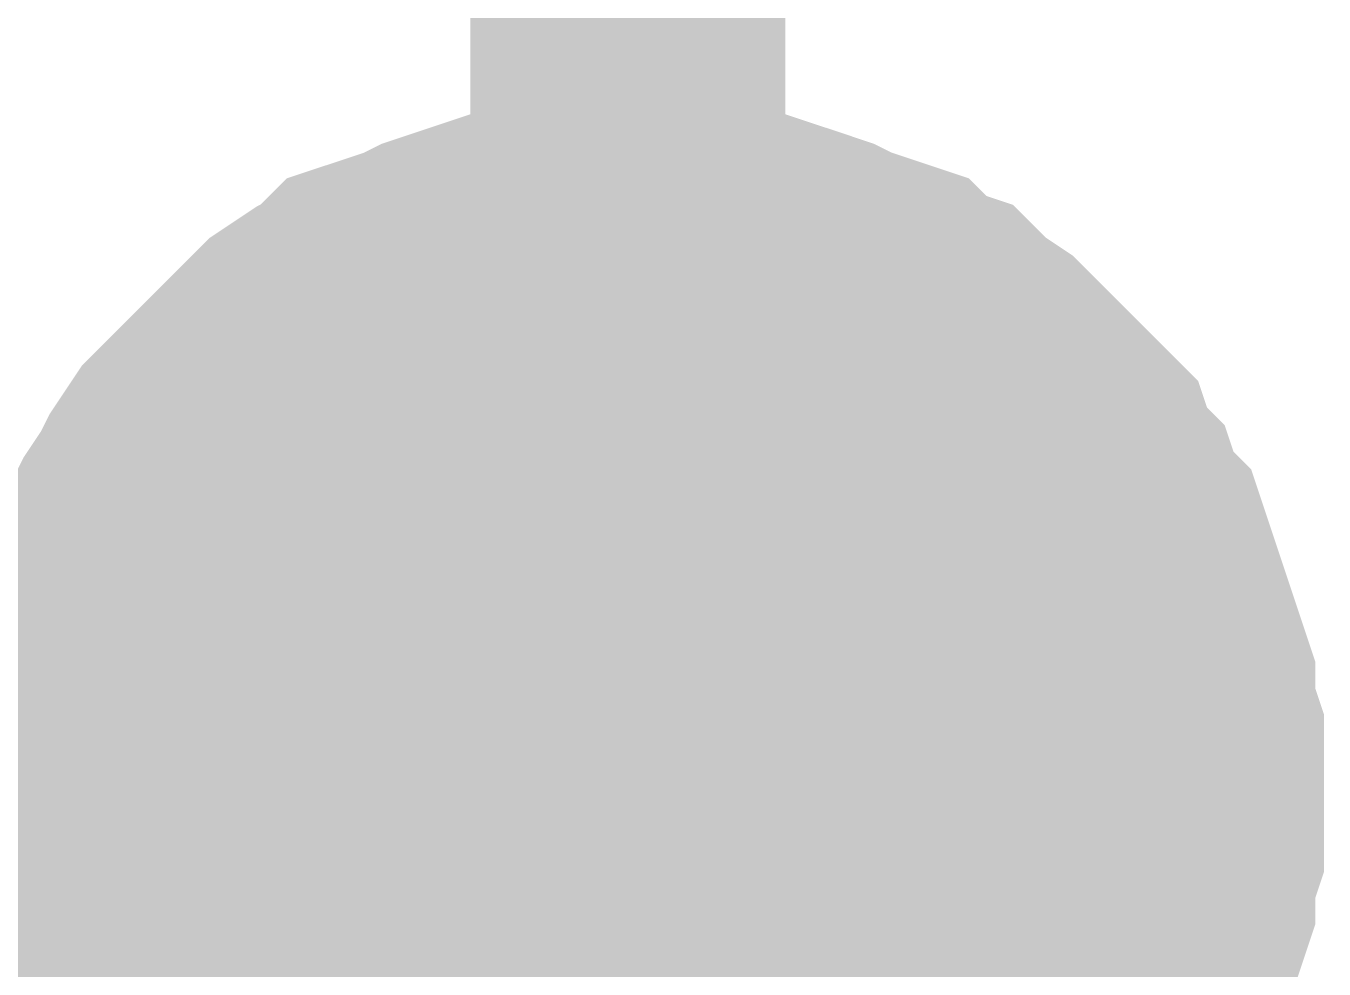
# Model space of a CAD drawing. Header units: inches. Extents: x 0 to 11.5, y 0 to 7.6.
# Drawn here: x 4.02766 to 4.07628, y 5.64313 to 5.67845 of the extents above; entities that cross this region are included whole.
import ezdxf

# ---------------------------------------------------------------- set-up
doc = ezdxf.new("R2010")
doc.units = ezdxf.units.IN
doc.header["$MEASUREMENT"] = 0
doc.layers.add('Sheet', color=255, linetype='Continuous')

msp = doc.modelspace()

# ---------------------------------------------------------------- linework, layer by layer
at = {"layer": 'Sheet'}
for points in [[(4.050204, 5.649721, 0.0118, 0.0118, 0), (4.050204, 5.799896, 0.0118, 0.0118, 0), (3.800147, 5.799896, 0.0118, 0.0118, 0)], [(4.030358, 5.649721, 0.0118, 0.0118, 0), (4.030358, 5.650714, 0.0118, 0.0118, 0), (4.030358, 5.651706, 0.0118, 0.0118, 0), (4.030689, 5.652698, 0.0118, 0.0118, 0), (4.030689, 5.653691, 0.0118, 0.0118, 0), (4.03102, 5.654683, 0.0118, 0.0118, 0), (4.031351, 5.655675, 0.0118, 0.0118, 0), (4.031681, 5.656668, 0.0118, 0.0118, 0), (4.032012, 5.65766, 0.0118, 0.0118, 0), (4.032343, 5.658653, 0.0118, 0.0118, 0), (4.032674, 5.659314, 0.0118, 0.0118, 0), (4.033335, 5.660306, 0.0118, 0.0118, 0), (4.033666, 5.660968, 0.0118, 0.0118, 0), (4.034328, 5.66196, 0.0118, 0.0118, 0), (4.034989, 5.662622, 0.0118, 0.0118, 0), (4.035651, 5.663283, 0.0118, 0.0118, 0), (4.036312, 5.663945, 0.0118, 0.0118, 0), (4.036974, 5.664607, 0.0118, 0.0118, 0), (4.037635, 5.665268, 0.0118, 0.0118, 0), (4.038297, 5.66593, 0.0118, 0.0118, 0), (4.039289, 5.666591, 0.0118, 0.0118, 0), (4.039951, 5.666922, 0.0118, 0.0118, 0), (4.040612, 5.667584, 0.0118, 0.0118, 0), (4.041604, 5.667914, 0.0118, 0.0118, 0), (4.042597, 5.668245, 0.0118, 0.0118, 0), (4.043258, 5.668576, 0.0118, 0.0118, 0), (4.04425, 5.668907, 0.0118, 0.0118, 0), (4.045243, 5.669237, 0.0118, 0.0118, 0), (4.046235, 5.669568, 0.0118, 0.0118, 0), (4.047227, 5.669568, 0.0118, 0.0118, 0), (4.04822, 5.669899, 0.0118, 0.0118, 0), (4.049212, 5.669899, 0.0118, 0.0118, 0), (4.050204, 5.669899, 0.0118, 0.0118, 0)], [(4.030358, 5.649721, 0.0118, 0.0118, 0), (4.030358, 5.650714, 0.0118, 0.0118, 0), (4.030358, 5.651706, 0.0118, 0.0118, 0), (4.030689, 5.652698, 0.0118, 0.0118, 0), (4.030689, 5.653691, 0.0118, 0.0118, 0), (4.03102, 5.654683, 0.0118, 0.0118, 0), (4.031351, 5.655675, 0.0118, 0.0118, 0), (4.031681, 5.656668, 0.0118, 0.0118, 0), (4.032012, 5.65766, 0.0118, 0.0118, 0), (4.032343, 5.658653, 0.0118, 0.0118, 0), (4.032674, 5.659314, 0.0118, 0.0118, 0), (4.033335, 5.660306, 0.0118, 0.0118, 0), (4.033666, 5.660968, 0.0118, 0.0118, 0), (4.034328, 5.66196, 0.0118, 0.0118, 0), (4.034989, 5.662622, 0.0118, 0.0118, 0), (4.035651, 5.663283, 0.0118, 0.0118, 0), (4.036312, 5.663945, 0.0118, 0.0118, 0), (4.036974, 5.664607, 0.0118, 0.0118, 0), (4.037635, 5.665268, 0.0118, 0.0118, 0), (4.038297, 5.66593, 0.0118, 0.0118, 0), (4.039289, 5.666591, 0.0118, 0.0118, 0), (4.039951, 5.666922, 0.0118, 0.0118, 0), (4.040612, 5.667584, 0.0118, 0.0118, 0), (4.041604, 5.667914, 0.0118, 0.0118, 0), (4.042597, 5.668245, 0.0118, 0.0118, 0), (4.043258, 5.668576, 0.0118, 0.0118, 0), (4.04425, 5.668907, 0.0118, 0.0118, 0), (4.045243, 5.669237, 0.0118, 0.0118, 0), (4.046235, 5.669568, 0.0118, 0.0118, 0), (4.047227, 5.669568, 0.0118, 0.0118, 0), (4.04822, 5.669899, 0.0118, 0.0118, 0), (4.049212, 5.669899, 0.0118, 0.0118, 0), (4.050204, 5.669899, 0.0118, 0.0118, 0)], [(4.030358, 5.649721, 0.0118, 0.0118, 0), (4.030358, 5.650714, 0.0118, 0.0118, 0), (4.030358, 5.651706, 0.0118, 0.0118, 0), (4.030689, 5.652698, 0.0118, 0.0118, 0), (4.030689, 5.653691, 0.0118, 0.0118, 0), (4.03102, 5.654683, 0.0118, 0.0118, 0), (4.031351, 5.655675, 0.0118, 0.0118, 0), (4.031681, 5.656668, 0.0118, 0.0118, 0), (4.032012, 5.65766, 0.0118, 0.0118, 0), (4.032343, 5.658653, 0.0118, 0.0118, 0), (4.032674, 5.659314, 0.0118, 0.0118, 0), (4.033335, 5.660306, 0.0118, 0.0118, 0), (4.033666, 5.660968, 0.0118, 0.0118, 0), (4.034328, 5.66196, 0.0118, 0.0118, 0), (4.034989, 5.662622, 0.0118, 0.0118, 0), (4.035651, 5.663283, 0.0118, 0.0118, 0), (4.036312, 5.663945, 0.0118, 0.0118, 0), (4.036974, 5.664607, 0.0118, 0.0118, 0), (4.037635, 5.665268, 0.0118, 0.0118, 0), (4.038297, 5.66593, 0.0118, 0.0118, 0), (4.039289, 5.666591, 0.0118, 0.0118, 0), (4.039951, 5.666922, 0.0118, 0.0118, 0), (4.040612, 5.667584, 0.0118, 0.0118, 0), (4.041604, 5.667914, 0.0118, 0.0118, 0), (4.042597, 5.668245, 0.0118, 0.0118, 0), (4.043258, 5.668576, 0.0118, 0.0118, 0), (4.04425, 5.668907, 0.0118, 0.0118, 0), (4.045243, 5.669237, 0.0118, 0.0118, 0), (4.046235, 5.669568, 0.0118, 0.0118, 0), (4.047227, 5.669568, 0.0118, 0.0118, 0), (4.04822, 5.669899, 0.0118, 0.0118, 0), (4.049212, 5.669899, 0.0118, 0.0118, 0), (4.050204, 5.669899, 0.0118, 0.0118, 0)], [(4.030358, 5.649721, 0.0118, 0.0118, 0), (4.030358, 5.650714, 0.0118, 0.0118, 0), (4.030358, 5.651706, 0.0118, 0.0118, 0), (4.030689, 5.652698, 0.0118, 0.0118, 0), (4.030689, 5.653691, 0.0118, 0.0118, 0), (4.03102, 5.654683, 0.0118, 0.0118, 0), (4.031351, 5.655675, 0.0118, 0.0118, 0), (4.031681, 5.656668, 0.0118, 0.0118, 0), (4.032012, 5.65766, 0.0118, 0.0118, 0), (4.032343, 5.658653, 0.0118, 0.0118, 0), (4.032674, 5.659314, 0.0118, 0.0118, 0), (4.033335, 5.660306, 0.0118, 0.0118, 0), (4.033666, 5.660968, 0.0118, 0.0118, 0), (4.034328, 5.66196, 0.0118, 0.0118, 0), (4.034989, 5.662622, 0.0118, 0.0118, 0), (4.035651, 5.663283, 0.0118, 0.0118, 0), (4.036312, 5.663945, 0.0118, 0.0118, 0), (4.036974, 5.664607, 0.0118, 0.0118, 0), (4.037635, 5.665268, 0.0118, 0.0118, 0), (4.038297, 5.66593, 0.0118, 0.0118, 0), (4.039289, 5.666591, 0.0118, 0.0118, 0), (4.039951, 5.666922, 0.0118, 0.0118, 0), (4.040612, 5.667584, 0.0118, 0.0118, 0), (4.041604, 5.667914, 0.0118, 0.0118, 0), (4.042597, 5.668245, 0.0118, 0.0118, 0), (4.043258, 5.668576, 0.0118, 0.0118, 0), (4.04425, 5.668907, 0.0118, 0.0118, 0), (4.045243, 5.669237, 0.0118, 0.0118, 0), (4.046235, 5.669568, 0.0118, 0.0118, 0), (4.047227, 5.669568, 0.0118, 0.0118, 0), (4.04822, 5.669899, 0.0118, 0.0118, 0), (4.049212, 5.669899, 0.0118, 0.0118, 0), (4.050204, 5.669899, 0.0118, 0.0118, 0)], [(4.050204, 5.669899, 0.0118, 0.0118, 0), (4.050204, 5.669899, 0.0118, 0.0118, 0)], [(4.050204, 5.669899, 0.0118, 0.0118, 0), (4.051197, 5.669899, 0.0118, 0.0118, 0), (4.052189, 5.669899, 0.0118, 0.0118, 0), (4.053181, 5.669568, 0.0118, 0.0118, 0), (4.054173, 5.669568, 0.0118, 0.0118, 0), (4.055166, 5.669237, 0.0118, 0.0118, 0), (4.056158, 5.668907, 0.0118, 0.0118, 0), (4.05715, 5.668576, 0.0118, 0.0118, 0), (4.057812, 5.668245, 0.0118, 0.0118, 0), (4.058804, 5.667914, 0.0118, 0.0118, 0), (4.059796, 5.667584, 0.0118, 0.0118, 0), (4.060458, 5.666922, 0.0118, 0.0118, 0), (4.06145, 5.666591, 0.0118, 0.0118, 0), (4.062112, 5.66593, 0.0118, 0.0118, 0), (4.063104, 5.665268, 0.0118, 0.0118, 0), (4.063766, 5.664607, 0.0118, 0.0118, 0), (4.064427, 5.663945, 0.0118, 0.0118, 0), (4.065089, 5.663283, 0.0118, 0.0118, 0), (4.06575, 5.662622, 0.0118, 0.0118, 0), (4.066412, 5.66196, 0.0118, 0.0118, 0), (4.066742, 5.660968, 0.0118, 0.0118, 0), (4.067404, 5.660306, 0.0118, 0.0118, 0), (4.067735, 5.659314, 0.0118, 0.0118, 0), (4.068396, 5.658653, 0.0118, 0.0118, 0), (4.068727, 5.65766, 0.0118, 0.0118, 0), (4.069058, 5.656668, 0.0118, 0.0118, 0), (4.069389, 5.655675, 0.0118, 0.0118, 0), (4.069719, 5.654683, 0.0118, 0.0118, 0), (4.07005, 5.653691, 0.0118, 0.0118, 0), (4.07005, 5.652698, 0.0118, 0.0118, 0), (4.070381, 5.651706, 0.0118, 0.0118, 0), (4.070381, 5.650714, 0.0118, 0.0118, 0), (4.070381, 5.649721, 0.0118, 0.0118, 0)], [(4.050204, 5.669899, 0.0118, 0.0118, 0), (4.050204, 5.669899, 0.0118, 0.0118, 0)], [(4.050204, 5.669899, 0.0118, 0.0118, 0), (4.051197, 5.669899, 0.0118, 0.0118, 0), (4.052189, 5.669899, 0.0118, 0.0118, 0), (4.053181, 5.669568, 0.0118, 0.0118, 0), (4.054173, 5.669568, 0.0118, 0.0118, 0), (4.055166, 5.669237, 0.0118, 0.0118, 0), (4.056158, 5.668907, 0.0118, 0.0118, 0), (4.05715, 5.668576, 0.0118, 0.0118, 0), (4.057812, 5.668245, 0.0118, 0.0118, 0), (4.058804, 5.667914, 0.0118, 0.0118, 0), (4.059796, 5.667584, 0.0118, 0.0118, 0), (4.060458, 5.666922, 0.0118, 0.0118, 0), (4.06145, 5.666591, 0.0118, 0.0118, 0), (4.062112, 5.66593, 0.0118, 0.0118, 0), (4.063104, 5.665268, 0.0118, 0.0118, 0), (4.063766, 5.664607, 0.0118, 0.0118, 0), (4.064427, 5.663945, 0.0118, 0.0118, 0), (4.065089, 5.663283, 0.0118, 0.0118, 0), (4.06575, 5.662622, 0.0118, 0.0118, 0), (4.066412, 5.66196, 0.0118, 0.0118, 0), (4.066742, 5.660968, 0.0118, 0.0118, 0), (4.067404, 5.660306, 0.0118, 0.0118, 0), (4.067735, 5.659314, 0.0118, 0.0118, 0), (4.068396, 5.658653, 0.0118, 0.0118, 0), (4.068727, 5.65766, 0.0118, 0.0118, 0), (4.069058, 5.656668, 0.0118, 0.0118, 0), (4.069389, 5.655675, 0.0118, 0.0118, 0), (4.069719, 5.654683, 0.0118, 0.0118, 0), (4.07005, 5.653691, 0.0118, 0.0118, 0), (4.07005, 5.652698, 0.0118, 0.0118, 0), (4.070381, 5.651706, 0.0118, 0.0118, 0), (4.070381, 5.650714, 0.0118, 0.0118, 0), (4.070381, 5.649721, 0.0118, 0.0118, 0)], [(4.050204, 5.669899, 0.0118, 0.0118, 0), (4.050204, 5.669899, 0.0118, 0.0118, 0)], [(4.050204, 5.669899, 0.0118, 0.0118, 0), (4.051197, 5.669899, 0.0118, 0.0118, 0), (4.052189, 5.669899, 0.0118, 0.0118, 0), (4.053181, 5.669568, 0.0118, 0.0118, 0), (4.054173, 5.669568, 0.0118, 0.0118, 0), (4.055166, 5.669237, 0.0118, 0.0118, 0), (4.056158, 5.668907, 0.0118, 0.0118, 0), (4.05715, 5.668576, 0.0118, 0.0118, 0), (4.057812, 5.668245, 0.0118, 0.0118, 0), (4.058804, 5.667914, 0.0118, 0.0118, 0), (4.059796, 5.667584, 0.0118, 0.0118, 0), (4.060458, 5.666922, 0.0118, 0.0118, 0), (4.06145, 5.666591, 0.0118, 0.0118, 0), (4.062112, 5.66593, 0.0118, 0.0118, 0), (4.063104, 5.665268, 0.0118, 0.0118, 0), (4.063766, 5.664607, 0.0118, 0.0118, 0), (4.064427, 5.663945, 0.0118, 0.0118, 0), (4.065089, 5.663283, 0.0118, 0.0118, 0), (4.06575, 5.662622, 0.0118, 0.0118, 0), (4.066412, 5.66196, 0.0118, 0.0118, 0), (4.066742, 5.660968, 0.0118, 0.0118, 0), (4.067404, 5.660306, 0.0118, 0.0118, 0), (4.067735, 5.659314, 0.0118, 0.0118, 0), (4.068396, 5.658653, 0.0118, 0.0118, 0), (4.068727, 5.65766, 0.0118, 0.0118, 0), (4.069058, 5.656668, 0.0118, 0.0118, 0), (4.069389, 5.655675, 0.0118, 0.0118, 0), (4.069719, 5.654683, 0.0118, 0.0118, 0), (4.07005, 5.653691, 0.0118, 0.0118, 0), (4.07005, 5.652698, 0.0118, 0.0118, 0), (4.070381, 5.651706, 0.0118, 0.0118, 0), (4.070381, 5.650714, 0.0118, 0.0118, 0), (4.070381, 5.649721, 0.0118, 0.0118, 0)], [(4.050204, 5.669899, 0.0118, 0.0118, 0), (4.050204, 5.669899, 0.0118, 0.0118, 0)], [(4.050204, 5.669899, 0.0118, 0.0118, 0), (4.051197, 5.669899, 0.0118, 0.0118, 0), (4.052189, 5.669899, 0.0118, 0.0118, 0), (4.053181, 5.669568, 0.0118, 0.0118, 0), (4.054173, 5.669568, 0.0118, 0.0118, 0), (4.055166, 5.669237, 0.0118, 0.0118, 0), (4.056158, 5.668907, 0.0118, 0.0118, 0), (4.05715, 5.668576, 0.0118, 0.0118, 0), (4.057812, 5.668245, 0.0118, 0.0118, 0), (4.058804, 5.667914, 0.0118, 0.0118, 0), (4.059796, 5.667584, 0.0118, 0.0118, 0), (4.060458, 5.666922, 0.0118, 0.0118, 0), (4.06145, 5.666591, 0.0118, 0.0118, 0), (4.062112, 5.66593, 0.0118, 0.0118, 0), (4.063104, 5.665268, 0.0118, 0.0118, 0), (4.063766, 5.664607, 0.0118, 0.0118, 0), (4.064427, 5.663945, 0.0118, 0.0118, 0), (4.065089, 5.663283, 0.0118, 0.0118, 0), (4.06575, 5.662622, 0.0118, 0.0118, 0), (4.066412, 5.66196, 0.0118, 0.0118, 0), (4.066742, 5.660968, 0.0118, 0.0118, 0), (4.067404, 5.660306, 0.0118, 0.0118, 0), (4.067735, 5.659314, 0.0118, 0.0118, 0), (4.068396, 5.658653, 0.0118, 0.0118, 0), (4.068727, 5.65766, 0.0118, 0.0118, 0), (4.069058, 5.656668, 0.0118, 0.0118, 0), (4.069389, 5.655675, 0.0118, 0.0118, 0), (4.069719, 5.654683, 0.0118, 0.0118, 0), (4.07005, 5.653691, 0.0118, 0.0118, 0), (4.07005, 5.652698, 0.0118, 0.0118, 0), (4.070381, 5.651706, 0.0118, 0.0118, 0), (4.070381, 5.650714, 0.0118, 0.0118, 0), (4.070381, 5.649721, 0.0118, 0.0118, 0)], [(4.030358, 5.649721, 0.0039, 0.0039, 0), (4.030358, 5.650714, 0.0039, 0.0039, 0), (4.030358, 5.651706, 0.0039, 0.0039, 0), (4.030689, 5.652698, 0.0039, 0.0039, 0), (4.030689, 5.653691, 0.0039, 0.0039, 0), (4.03102, 5.654683, 0.0039, 0.0039, 0), (4.031351, 5.655675, 0.0039, 0.0039, 0), (4.031681, 5.656668, 0.0039, 0.0039, 0), (4.032012, 5.65766, 0.0039, 0.0039, 0), (4.032343, 5.658653, 0.0039, 0.0039, 0), (4.032674, 5.659314, 0.0039, 0.0039, 0), (4.033335, 5.660306, 0.0039, 0.0039, 0), (4.033666, 5.660968, 0.0039, 0.0039, 0), (4.034328, 5.66196, 0.0039, 0.0039, 0), (4.034989, 5.662622, 0.0039, 0.0039, 0), (4.035651, 5.663283, 0.0039, 0.0039, 0), (4.036312, 5.663945, 0.0039, 0.0039, 0), (4.036974, 5.664607, 0.0039, 0.0039, 0), (4.037635, 5.665268, 0.0039, 0.0039, 0), (4.038297, 5.66593, 0.0039, 0.0039, 0), (4.039289, 5.666591, 0.0039, 0.0039, 0), (4.039951, 5.666922, 0.0039, 0.0039, 0), (4.040612, 5.667584, 0.0039, 0.0039, 0), (4.041604, 5.667914, 0.0039, 0.0039, 0), (4.042597, 5.668245, 0.0039, 0.0039, 0), (4.043258, 5.668576, 0.0039, 0.0039, 0), (4.04425, 5.668907, 0.0039, 0.0039, 0), (4.045243, 5.669237, 0.0039, 0.0039, 0), (4.046235, 5.669568, 0.0039, 0.0039, 0), (4.047227, 5.669568, 0.0039, 0.0039, 0), (4.04822, 5.669899, 0.0039, 0.0039, 0), (4.049212, 5.669899, 0.0039, 0.0039, 0), (4.050204, 5.669899, 0.0039, 0.0039, 0)], [(4.030358, 5.649721, 0.0039, 0.0039, 0), (4.030358, 5.650714, 0.0039, 0.0039, 0), (4.030358, 5.651706, 0.0039, 0.0039, 0), (4.030689, 5.652698, 0.0039, 0.0039, 0), (4.030689, 5.653691, 0.0039, 0.0039, 0), (4.03102, 5.654683, 0.0039, 0.0039, 0), (4.031351, 5.655675, 0.0039, 0.0039, 0), (4.031681, 5.656668, 0.0039, 0.0039, 0), (4.032012, 5.65766, 0.0039, 0.0039, 0), (4.032343, 5.658653, 0.0039, 0.0039, 0), (4.032674, 5.659314, 0.0039, 0.0039, 0), (4.033335, 5.660306, 0.0039, 0.0039, 0), (4.033666, 5.660968, 0.0039, 0.0039, 0), (4.034328, 5.66196, 0.0039, 0.0039, 0), (4.034989, 5.662622, 0.0039, 0.0039, 0), (4.035651, 5.663283, 0.0039, 0.0039, 0), (4.036312, 5.663945, 0.0039, 0.0039, 0), (4.036974, 5.664607, 0.0039, 0.0039, 0), (4.037635, 5.665268, 0.0039, 0.0039, 0), (4.038297, 5.66593, 0.0039, 0.0039, 0), (4.039289, 5.666591, 0.0039, 0.0039, 0), (4.039951, 5.666922, 0.0039, 0.0039, 0), (4.040612, 5.667584, 0.0039, 0.0039, 0), (4.041604, 5.667914, 0.0039, 0.0039, 0), (4.042597, 5.668245, 0.0039, 0.0039, 0), (4.043258, 5.668576, 0.0039, 0.0039, 0), (4.04425, 5.668907, 0.0039, 0.0039, 0), (4.045243, 5.669237, 0.0039, 0.0039, 0), (4.046235, 5.669568, 0.0039, 0.0039, 0), (4.047227, 5.669568, 0.0039, 0.0039, 0), (4.04822, 5.669899, 0.0039, 0.0039, 0), (4.049212, 5.669899, 0.0039, 0.0039, 0), (4.050204, 5.669899, 0.0039, 0.0039, 0)], [(4.030358, 5.649721, 0.0039, 0.0039, 0), (4.030358, 5.650714, 0.0039, 0.0039, 0), (4.030358, 5.651706, 0.0039, 0.0039, 0), (4.030689, 5.652698, 0.0039, 0.0039, 0), (4.030689, 5.653691, 0.0039, 0.0039, 0), (4.03102, 5.654683, 0.0039, 0.0039, 0), (4.031351, 5.655675, 0.0039, 0.0039, 0), (4.031681, 5.656668, 0.0039, 0.0039, 0), (4.032012, 5.65766, 0.0039, 0.0039, 0), (4.032343, 5.658653, 0.0039, 0.0039, 0), (4.032674, 5.659314, 0.0039, 0.0039, 0), (4.033335, 5.660306, 0.0039, 0.0039, 0), (4.033666, 5.660968, 0.0039, 0.0039, 0), (4.034328, 5.66196, 0.0039, 0.0039, 0), (4.034989, 5.662622, 0.0039, 0.0039, 0), (4.035651, 5.663283, 0.0039, 0.0039, 0), (4.036312, 5.663945, 0.0039, 0.0039, 0), (4.036974, 5.664607, 0.0039, 0.0039, 0), (4.037635, 5.665268, 0.0039, 0.0039, 0), (4.038297, 5.66593, 0.0039, 0.0039, 0), (4.039289, 5.666591, 0.0039, 0.0039, 0), (4.039951, 5.666922, 0.0039, 0.0039, 0), (4.040612, 5.667584, 0.0039, 0.0039, 0), (4.041604, 5.667914, 0.0039, 0.0039, 0), (4.042597, 5.668245, 0.0039, 0.0039, 0), (4.043258, 5.668576, 0.0039, 0.0039, 0), (4.04425, 5.668907, 0.0039, 0.0039, 0), (4.045243, 5.669237, 0.0039, 0.0039, 0), (4.046235, 5.669568, 0.0039, 0.0039, 0), (4.047227, 5.669568, 0.0039, 0.0039, 0), (4.04822, 5.669899, 0.0039, 0.0039, 0), (4.049212, 5.669899, 0.0039, 0.0039, 0), (4.050204, 5.669899, 0.0039, 0.0039, 0)], [(4.030358, 5.649721, 0.0039, 0.0039, 0), (4.030358, 5.650714, 0.0039, 0.0039, 0), (4.030358, 5.651706, 0.0039, 0.0039, 0), (4.030689, 5.652698, 0.0039, 0.0039, 0), (4.030689, 5.653691, 0.0039, 0.0039, 0), (4.03102, 5.654683, 0.0039, 0.0039, 0), (4.031351, 5.655675, 0.0039, 0.0039, 0), (4.031681, 5.656668, 0.0039, 0.0039, 0), (4.032012, 5.65766, 0.0039, 0.0039, 0), (4.032343, 5.658653, 0.0039, 0.0039, 0), (4.032674, 5.659314, 0.0039, 0.0039, 0), (4.033335, 5.660306, 0.0039, 0.0039, 0), (4.033666, 5.660968, 0.0039, 0.0039, 0), (4.034328, 5.66196, 0.0039, 0.0039, 0), (4.034989, 5.662622, 0.0039, 0.0039, 0), (4.035651, 5.663283, 0.0039, 0.0039, 0), (4.036312, 5.663945, 0.0039, 0.0039, 0), (4.036974, 5.664607, 0.0039, 0.0039, 0), (4.037635, 5.665268, 0.0039, 0.0039, 0), (4.038297, 5.66593, 0.0039, 0.0039, 0), (4.039289, 5.666591, 0.0039, 0.0039, 0), (4.039951, 5.666922, 0.0039, 0.0039, 0), (4.040612, 5.667584, 0.0039, 0.0039, 0), (4.041604, 5.667914, 0.0039, 0.0039, 0), (4.042597, 5.668245, 0.0039, 0.0039, 0), (4.043258, 5.668576, 0.0039, 0.0039, 0), (4.04425, 5.668907, 0.0039, 0.0039, 0), (4.045243, 5.669237, 0.0039, 0.0039, 0), (4.046235, 5.669568, 0.0039, 0.0039, 0), (4.047227, 5.669568, 0.0039, 0.0039, 0), (4.04822, 5.669899, 0.0039, 0.0039, 0), (4.049212, 5.669899, 0.0039, 0.0039, 0), (4.050204, 5.669899, 0.0039, 0.0039, 0)], [(4.050204, 5.669899, 0.0039, 0.0039, 0), (4.050204, 5.669899, 0.0039, 0.0039, 0)], [(4.050204, 5.669899, 0.0039, 0.0039, 0), (4.051197, 5.669899, 0.0039, 0.0039, 0), (4.052189, 5.669899, 0.0039, 0.0039, 0), (4.053181, 5.669568, 0.0039, 0.0039, 0), (4.054173, 5.669568, 0.0039, 0.0039, 0), (4.055166, 5.669237, 0.0039, 0.0039, 0), (4.056158, 5.668907, 0.0039, 0.0039, 0), (4.05715, 5.668576, 0.0039, 0.0039, 0), (4.057812, 5.668245, 0.0039, 0.0039, 0), (4.058804, 5.667914, 0.0039, 0.0039, 0), (4.059796, 5.667584, 0.0039, 0.0039, 0), (4.060458, 5.666922, 0.0039, 0.0039, 0), (4.06145, 5.666591, 0.0039, 0.0039, 0), (4.062112, 5.66593, 0.0039, 0.0039, 0), (4.063104, 5.665268, 0.0039, 0.0039, 0), (4.063766, 5.664607, 0.0039, 0.0039, 0), (4.064427, 5.663945, 0.0039, 0.0039, 0), (4.065089, 5.663283, 0.0039, 0.0039, 0), (4.06575, 5.662622, 0.0039, 0.0039, 0), (4.066412, 5.66196, 0.0039, 0.0039, 0), (4.066742, 5.660968, 0.0039, 0.0039, 0), (4.067404, 5.660306, 0.0039, 0.0039, 0), (4.067735, 5.659314, 0.0039, 0.0039, 0), (4.068396, 5.658653, 0.0039, 0.0039, 0), (4.068727, 5.65766, 0.0039, 0.0039, 0), (4.069058, 5.656668, 0.0039, 0.0039, 0), (4.069389, 5.655675, 0.0039, 0.0039, 0), (4.069719, 5.654683, 0.0039, 0.0039, 0), (4.07005, 5.653691, 0.0039, 0.0039, 0), (4.07005, 5.652698, 0.0039, 0.0039, 0), (4.070381, 5.651706, 0.0039, 0.0039, 0), (4.070381, 5.650714, 0.0039, 0.0039, 0), (4.070381, 5.649721, 0.0039, 0.0039, 0)], [(4.050204, 5.669899, 0.0039, 0.0039, 0), (4.050204, 5.669899, 0.0039, 0.0039, 0)], [(4.050204, 5.669899, 0.0039, 0.0039, 0), (4.051197, 5.669899, 0.0039, 0.0039, 0), (4.052189, 5.669899, 0.0039, 0.0039, 0), (4.053181, 5.669568, 0.0039, 0.0039, 0), (4.054173, 5.669568, 0.0039, 0.0039, 0), (4.055166, 5.669237, 0.0039, 0.0039, 0), (4.056158, 5.668907, 0.0039, 0.0039, 0), (4.05715, 5.668576, 0.0039, 0.0039, 0), (4.057812, 5.668245, 0.0039, 0.0039, 0), (4.058804, 5.667914, 0.0039, 0.0039, 0), (4.059796, 5.667584, 0.0039, 0.0039, 0), (4.060458, 5.666922, 0.0039, 0.0039, 0), (4.06145, 5.666591, 0.0039, 0.0039, 0), (4.062112, 5.66593, 0.0039, 0.0039, 0), (4.063104, 5.665268, 0.0039, 0.0039, 0), (4.063766, 5.664607, 0.0039, 0.0039, 0), (4.064427, 5.663945, 0.0039, 0.0039, 0), (4.065089, 5.663283, 0.0039, 0.0039, 0), (4.06575, 5.662622, 0.0039, 0.0039, 0), (4.066412, 5.66196, 0.0039, 0.0039, 0), (4.066742, 5.660968, 0.0039, 0.0039, 0), (4.067404, 5.660306, 0.0039, 0.0039, 0), (4.067735, 5.659314, 0.0039, 0.0039, 0), (4.068396, 5.658653, 0.0039, 0.0039, 0), (4.068727, 5.65766, 0.0039, 0.0039, 0), (4.069058, 5.656668, 0.0039, 0.0039, 0), (4.069389, 5.655675, 0.0039, 0.0039, 0), (4.069719, 5.654683, 0.0039, 0.0039, 0), (4.07005, 5.653691, 0.0039, 0.0039, 0), (4.07005, 5.652698, 0.0039, 0.0039, 0), (4.070381, 5.651706, 0.0039, 0.0039, 0), (4.070381, 5.650714, 0.0039, 0.0039, 0), (4.070381, 5.649721, 0.0039, 0.0039, 0)], [(4.050204, 5.669899, 0.0039, 0.0039, 0), (4.050204, 5.669899, 0.0039, 0.0039, 0)], [(4.050204, 5.669899, 0.0039, 0.0039, 0), (4.051197, 5.669899, 0.0039, 0.0039, 0), (4.052189, 5.669899, 0.0039, 0.0039, 0), (4.053181, 5.669568, 0.0039, 0.0039, 0), (4.054173, 5.669568, 0.0039, 0.0039, 0), (4.055166, 5.669237, 0.0039, 0.0039, 0), (4.056158, 5.668907, 0.0039, 0.0039, 0), (4.05715, 5.668576, 0.0039, 0.0039, 0), (4.057812, 5.668245, 0.0039, 0.0039, 0), (4.058804, 5.667914, 0.0039, 0.0039, 0), (4.059796, 5.667584, 0.0039, 0.0039, 0), (4.060458, 5.666922, 0.0039, 0.0039, 0), (4.06145, 5.666591, 0.0039, 0.0039, 0), (4.062112, 5.66593, 0.0039, 0.0039, 0), (4.063104, 5.665268, 0.0039, 0.0039, 0), (4.063766, 5.664607, 0.0039, 0.0039, 0), (4.064427, 5.663945, 0.0039, 0.0039, 0), (4.065089, 5.663283, 0.0039, 0.0039, 0), (4.06575, 5.662622, 0.0039, 0.0039, 0), (4.066412, 5.66196, 0.0039, 0.0039, 0), (4.066742, 5.660968, 0.0039, 0.0039, 0), (4.067404, 5.660306, 0.0039, 0.0039, 0), (4.067735, 5.659314, 0.0039, 0.0039, 0), (4.068396, 5.658653, 0.0039, 0.0039, 0), (4.068727, 5.65766, 0.0039, 0.0039, 0), (4.069058, 5.656668, 0.0039, 0.0039, 0), (4.069389, 5.655675, 0.0039, 0.0039, 0), (4.069719, 5.654683, 0.0039, 0.0039, 0), (4.07005, 5.653691, 0.0039, 0.0039, 0), (4.07005, 5.652698, 0.0039, 0.0039, 0), (4.070381, 5.651706, 0.0039, 0.0039, 0), (4.070381, 5.650714, 0.0039, 0.0039, 0), (4.070381, 5.649721, 0.0039, 0.0039, 0)], [(4.050204, 5.669899, 0.0039, 0.0039, 0), (4.050204, 5.669899, 0.0039, 0.0039, 0)], [(4.050204, 5.669899, 0.0039, 0.0039, 0), (4.051197, 5.669899, 0.0039, 0.0039, 0), (4.052189, 5.669899, 0.0039, 0.0039, 0), (4.053181, 5.669568, 0.0039, 0.0039, 0), (4.054173, 5.669568, 0.0039, 0.0039, 0), (4.055166, 5.669237, 0.0039, 0.0039, 0), (4.056158, 5.668907, 0.0039, 0.0039, 0), (4.05715, 5.668576, 0.0039, 0.0039, 0), (4.057812, 5.668245, 0.0039, 0.0039, 0), (4.058804, 5.667914, 0.0039, 0.0039, 0), (4.059796, 5.667584, 0.0039, 0.0039, 0), (4.060458, 5.666922, 0.0039, 0.0039, 0), (4.06145, 5.666591, 0.0039, 0.0039, 0), (4.062112, 5.66593, 0.0039, 0.0039, 0), (4.063104, 5.665268, 0.0039, 0.0039, 0), (4.063766, 5.664607, 0.0039, 0.0039, 0), (4.064427, 5.663945, 0.0039, 0.0039, 0), (4.065089, 5.663283, 0.0039, 0.0039, 0), (4.06575, 5.662622, 0.0039, 0.0039, 0), (4.066412, 5.66196, 0.0039, 0.0039, 0), (4.066742, 5.660968, 0.0039, 0.0039, 0), (4.067404, 5.660306, 0.0039, 0.0039, 0), (4.067735, 5.659314, 0.0039, 0.0039, 0), (4.068396, 5.658653, 0.0039, 0.0039, 0), (4.068727, 5.65766, 0.0039, 0.0039, 0), (4.069058, 5.656668, 0.0039, 0.0039, 0), (4.069389, 5.655675, 0.0039, 0.0039, 0), (4.069719, 5.654683, 0.0039, 0.0039, 0), (4.07005, 5.653691, 0.0039, 0.0039, 0), (4.07005, 5.652698, 0.0039, 0.0039, 0), (4.070381, 5.651706, 0.0039, 0.0039, 0), (4.070381, 5.650714, 0.0039, 0.0039, 0), (4.070381, 5.649721, 0.0039, 0.0039, 0)], [(2.950414, 5.049687, 0.0118, 0.0118, 0), (2.850193, 5.049687, 0.0118, 0.0118, 0), (2.850193, 5.649721, 0.0118, 0.0118, 0), (4.050204, 5.649721, 0.0118, 0.0118, 0), (4.050204, 5.349704, 0.0118, 0.0118, 0)], [(4.034989, 5.637152, 0.0118, 0.0118, 0), (4.034328, 5.637813, 0.0118, 0.0118, 0), (4.033666, 5.638806, 0.0118, 0.0118, 0), (4.033335, 5.639467, 0.0118, 0.0118, 0), (4.032674, 5.640129, 0.0118, 0.0118, 0), (4.032343, 5.641121, 0.0118, 0.0118, 0), (4.032012, 5.642114, 0.0118, 0.0118, 0), (4.031681, 5.642775, 0.0118, 0.0118, 0), (4.031351, 5.643767, 0.0118, 0.0118, 0), (4.03102, 5.64476, 0.0118, 0.0118, 0), (4.030689, 5.645752, 0.0118, 0.0118, 0), (4.030689, 5.646744, 0.0118, 0.0118, 0), (4.030358, 5.647737, 0.0118, 0.0118, 0), (4.030358, 5.648729, 0.0118, 0.0118, 0), (4.030358, 5.649721, 0.0118, 0.0118, 0)], [(4.030358, 5.649721, 0.0118, 0.0118, 0), (4.030358, 5.649721, 0.0118, 0.0118, 0)], [(4.034989, 5.637152, 0.0118, 0.0118, 0), (4.034328, 5.637813, 0.0118, 0.0118, 0), (4.033666, 5.638806, 0.0118, 0.0118, 0), (4.033335, 5.639467, 0.0118, 0.0118, 0), (4.032674, 5.640129, 0.0118, 0.0118, 0), (4.032343, 5.641121, 0.0118, 0.0118, 0), (4.032012, 5.642114, 0.0118, 0.0118, 0), (4.031681, 5.642775, 0.0118, 0.0118, 0), (4.031351, 5.643767, 0.0118, 0.0118, 0), (4.03102, 5.64476, 0.0118, 0.0118, 0), (4.030689, 5.645752, 0.0118, 0.0118, 0), (4.030689, 5.646744, 0.0118, 0.0118, 0), (4.030358, 5.647737, 0.0118, 0.0118, 0), (4.030358, 5.648729, 0.0118, 0.0118, 0), (4.030358, 5.649721, 0.0118, 0.0118, 0)], [(4.030358, 5.649721, 0.0118, 0.0118, 0), (4.030358, 5.649721, 0.0118, 0.0118, 0)], [(4.034989, 5.637152, 0.0118, 0.0118, 0), (4.034328, 5.637813, 0.0118, 0.0118, 0), (4.033666, 5.638806, 0.0118, 0.0118, 0), (4.033335, 5.639467, 0.0118, 0.0118, 0), (4.032674, 5.640129, 0.0118, 0.0118, 0), (4.032343, 5.641121, 0.0118, 0.0118, 0), (4.032012, 5.642114, 0.0118, 0.0118, 0), (4.031681, 5.642775, 0.0118, 0.0118, 0), (4.031351, 5.643767, 0.0118, 0.0118, 0), (4.03102, 5.64476, 0.0118, 0.0118, 0), (4.030689, 5.645752, 0.0118, 0.0118, 0), (4.030689, 5.646744, 0.0118, 0.0118, 0), (4.030358, 5.647737, 0.0118, 0.0118, 0), (4.030358, 5.648729, 0.0118, 0.0118, 0), (4.030358, 5.649721, 0.0118, 0.0118, 0)], [(4.030358, 5.649721, 0.0118, 0.0118, 0), (4.030358, 5.649721, 0.0118, 0.0118, 0)], [(4.034989, 5.637152, 0.0118, 0.0118, 0), (4.034328, 5.637813, 0.0118, 0.0118, 0), (4.033666, 5.638806, 0.0118, 0.0118, 0), (4.033335, 5.639467, 0.0118, 0.0118, 0), (4.032674, 5.640129, 0.0118, 0.0118, 0), (4.032343, 5.641121, 0.0118, 0.0118, 0), (4.032012, 5.642114, 0.0118, 0.0118, 0), (4.031681, 5.642775, 0.0118, 0.0118, 0), (4.031351, 5.643767, 0.0118, 0.0118, 0), (4.03102, 5.64476, 0.0118, 0.0118, 0), (4.030689, 5.645752, 0.0118, 0.0118, 0), (4.030689, 5.646744, 0.0118, 0.0118, 0), (4.030358, 5.647737, 0.0118, 0.0118, 0), (4.030358, 5.648729, 0.0118, 0.0118, 0), (4.030358, 5.649721, 0.0118, 0.0118, 0)], [(4.030358, 5.649721, 0.0118, 0.0118, 0), (4.030358, 5.649721, 0.0118, 0.0118, 0)], [(4.070381, 5.649721, 0.0118, 0.0118, 0), (4.070381, 5.648729, 0.0118, 0.0118, 0), (4.070381, 5.647737, 0.0118, 0.0118, 0), (4.07005, 5.646744, 0.0118, 0.0118, 0), (4.07005, 5.645752, 0.0118, 0.0118, 0), (4.069719, 5.64476, 0.0118, 0.0118, 0), (4.069389, 5.643767, 0.0118, 0.0118, 0), (4.069058, 5.642775, 0.0118, 0.0118, 0), (4.068727, 5.642114, 0.0118, 0.0118, 0), (4.068396, 5.641121, 0.0118, 0.0118, 0), (4.067735, 5.640129, 0.0118, 0.0118, 0), (4.067404, 5.639467, 0.0118, 0.0118, 0), (4.066742, 5.638806, 0.0118, 0.0118, 0), (4.066412, 5.637813, 0.0118, 0.0118, 0), (4.06575, 5.637152, 0.0118, 0.0118, 0)], [(4.070381, 5.649721, 0.0118, 0.0118, 0), (4.070381, 5.648729, 0.0118, 0.0118, 0), (4.070381, 5.647737, 0.0118, 0.0118, 0), (4.07005, 5.646744, 0.0118, 0.0118, 0), (4.07005, 5.645752, 0.0118, 0.0118, 0), (4.069719, 5.64476, 0.0118, 0.0118, 0), (4.069389, 5.643767, 0.0118, 0.0118, 0), (4.069058, 5.642775, 0.0118, 0.0118, 0), (4.068727, 5.642114, 0.0118, 0.0118, 0), (4.068396, 5.641121, 0.0118, 0.0118, 0), (4.067735, 5.640129, 0.0118, 0.0118, 0), (4.067404, 5.639467, 0.0118, 0.0118, 0), (4.066742, 5.638806, 0.0118, 0.0118, 0), (4.066412, 5.637813, 0.0118, 0.0118, 0), (4.06575, 5.637152, 0.0118, 0.0118, 0)], [(4.070381, 5.649721, 0.0118, 0.0118, 0), (4.070381, 5.648729, 0.0118, 0.0118, 0), (4.070381, 5.647737, 0.0118, 0.0118, 0), (4.07005, 5.646744, 0.0118, 0.0118, 0), (4.07005, 5.645752, 0.0118, 0.0118, 0), (4.069719, 5.64476, 0.0118, 0.0118, 0), (4.069389, 5.643767, 0.0118, 0.0118, 0), (4.069058, 5.642775, 0.0118, 0.0118, 0), (4.068727, 5.642114, 0.0118, 0.0118, 0), (4.068396, 5.641121, 0.0118, 0.0118, 0), (4.067735, 5.640129, 0.0118, 0.0118, 0), (4.067404, 5.639467, 0.0118, 0.0118, 0), (4.066742, 5.638806, 0.0118, 0.0118, 0), (4.066412, 5.637813, 0.0118, 0.0118, 0), (4.06575, 5.637152, 0.0118, 0.0118, 0)], [(4.070381, 5.649721, 0.0118, 0.0118, 0), (4.070381, 5.648729, 0.0118, 0.0118, 0), (4.070381, 5.647737, 0.0118, 0.0118, 0), (4.07005, 5.646744, 0.0118, 0.0118, 0), (4.07005, 5.645752, 0.0118, 0.0118, 0), (4.069719, 5.64476, 0.0118, 0.0118, 0), (4.069389, 5.643767, 0.0118, 0.0118, 0), (4.069058, 5.642775, 0.0118, 0.0118, 0), (4.068727, 5.642114, 0.0118, 0.0118, 0), (4.068396, 5.641121, 0.0118, 0.0118, 0), (4.067735, 5.640129, 0.0118, 0.0118, 0), (4.067404, 5.639467, 0.0118, 0.0118, 0), (4.066742, 5.638806, 0.0118, 0.0118, 0), (4.066412, 5.637813, 0.0118, 0.0118, 0), (4.06575, 5.637152, 0.0118, 0.0118, 0)], [(4.070381, 5.649721, 0.0118, 0.0118, 0), (4.070381, 5.649721, 0.0118, 0.0118, 0), (4.070381, 5.649721, 0.0118, 0.0118, 0), (4.070381, 5.649721, 0.0118, 0.0118, 0), (4.070381, 5.649721, 0.0118, 0.0118, 0), (4.070381, 5.649721, 0.0118, 0.0118, 0), (4.070381, 5.649721, 0.0118, 0.0118, 0), (4.070381, 5.649721, 0.0118, 0.0118, 0), (4.070381, 5.649721, 0.0118, 0.0118, 0), (4.070381, 5.649721, 0.0118, 0.0118, 0), (4.070381, 5.649721, 0.0118, 0.0118, 0), (4.070381, 5.649721, 0.0118, 0.0118, 0), (4.070381, 5.649721, 0.0118, 0.0118, 0), (4.070381, 5.649721, 0.0118, 0.0118, 0), (4.070381, 5.649721, 0.0118, 0.0118, 0), (4.070381, 5.649721, 0.0118, 0.0118, 0), (4.070381, 5.649721, 0.0118, 0.0118, 0), (4.070381, 5.649721, 0.0118, 0.0118, 0), (4.070381, 5.649721, 0.0118, 0.0118, 0), (4.070381, 5.649721, 0.0118, 0.0118, 0), (4.070381, 5.649721, 0.0118, 0.0118, 0), (4.070381, 5.649721, 0.0118, 0.0118, 0), (4.070381, 5.649721, 0.0118, 0.0118, 0), (4.070381, 5.649721, 0.0118, 0.0118, 0), (4.070381, 5.649721, 0.0118, 0.0118, 0), (4.070381, 5.649721, 0.0118, 0.0118, 0), (4.070381, 5.649721, 0.0118, 0.0118, 0), (4.070381, 5.649721, 0.0118, 0.0118, 0), (4.070381, 5.649721, 0.0118, 0.0118, 0), (4.070381, 5.649721, 0.0118, 0.0118, 0), (4.070381, 5.649721, 0.0118, 0.0118, 0), (4.070381, 5.649721, 0.0118, 0.0118, 0), (4.070381, 5.649721, 0.0118, 0.0118, 0)], [(4.070381, 5.649721, 0.0118, 0.0118, 0), (4.070381, 5.649721, 0.0118, 0.0118, 0)], [(4.070381, 5.649721, 0.0118, 0.0118, 0), (4.070381, 5.649721, 0.0118, 0.0118, 0), (4.070381, 5.649721, 0.0118, 0.0118, 0), (4.070381, 5.649721, 0.0118, 0.0118, 0), (4.070381, 5.649721, 0.0118, 0.0118, 0), (4.070381, 5.649721, 0.0118, 0.0118, 0), (4.070381, 5.649721, 0.0118, 0.0118, 0), (4.070381, 5.649721, 0.0118, 0.0118, 0), (4.070381, 5.649721, 0.0118, 0.0118, 0), (4.070381, 5.649721, 0.0118, 0.0118, 0), (4.070381, 5.649721, 0.0118, 0.0118, 0), (4.070381, 5.649721, 0.0118, 0.0118, 0), (4.070381, 5.649721, 0.0118, 0.0118, 0), (4.070381, 5.649721, 0.0118, 0.0118, 0), (4.070381, 5.649721, 0.0118, 0.0118, 0), (4.070381, 5.649721, 0.0118, 0.0118, 0), (4.070381, 5.649721, 0.0118, 0.0118, 0), (4.070381, 5.649721, 0.0118, 0.0118, 0), (4.070381, 5.649721, 0.0118, 0.0118, 0), (4.070381, 5.649721, 0.0118, 0.0118, 0), (4.070381, 5.649721, 0.0118, 0.0118, 0), (4.070381, 5.649721, 0.0118, 0.0118, 0), (4.070381, 5.649721, 0.0118, 0.0118, 0), (4.070381, 5.649721, 0.0118, 0.0118, 0), (4.070381, 5.649721, 0.0118, 0.0118, 0), (4.070381, 5.649721, 0.0118, 0.0118, 0), (4.070381, 5.649721, 0.0118, 0.0118, 0), (4.070381, 5.649721, 0.0118, 0.0118, 0), (4.070381, 5.649721, 0.0118, 0.0118, 0), (4.070381, 5.649721, 0.0118, 0.0118, 0), (4.070381, 5.649721, 0.0118, 0.0118, 0), (4.070381, 5.649721, 0.0118, 0.0118, 0), (4.070381, 5.649721, 0.0118, 0.0118, 0)], [(4.070381, 5.649721, 0.0118, 0.0118, 0), (4.070381, 5.649721, 0.0118, 0.0118, 0)], [(4.070381, 5.649721, 0.0118, 0.0118, 0), (4.070381, 5.649721, 0.0118, 0.0118, 0), (4.070381, 5.649721, 0.0118, 0.0118, 0), (4.070381, 5.649721, 0.0118, 0.0118, 0), (4.070381, 5.649721, 0.0118, 0.0118, 0), (4.070381, 5.649721, 0.0118, 0.0118, 0), (4.070381, 5.649721, 0.0118, 0.0118, 0), (4.070381, 5.649721, 0.0118, 0.0118, 0), (4.070381, 5.649721, 0.0118, 0.0118, 0), (4.070381, 5.649721, 0.0118, 0.0118, 0), (4.070381, 5.649721, 0.0118, 0.0118, 0), (4.070381, 5.649721, 0.0118, 0.0118, 0), (4.070381, 5.649721, 0.0118, 0.0118, 0), (4.070381, 5.649721, 0.0118, 0.0118, 0), (4.070381, 5.649721, 0.0118, 0.0118, 0), (4.070381, 5.649721, 0.0118, 0.0118, 0), (4.070381, 5.649721, 0.0118, 0.0118, 0), (4.070381, 5.649721, 0.0118, 0.0118, 0), (4.070381, 5.649721, 0.0118, 0.0118, 0), (4.070381, 5.649721, 0.0118, 0.0118, 0), (4.070381, 5.649721, 0.0118, 0.0118, 0), (4.070381, 5.649721, 0.0118, 0.0118, 0), (4.070381, 5.649721, 0.0118, 0.0118, 0), (4.070381, 5.649721, 0.0118, 0.0118, 0), (4.070381, 5.649721, 0.0118, 0.0118, 0), (4.070381, 5.649721, 0.0118, 0.0118, 0), (4.070381, 5.649721, 0.0118, 0.0118, 0), (4.070381, 5.649721, 0.0118, 0.0118, 0), (4.070381, 5.649721, 0.0118, 0.0118, 0), (4.070381, 5.649721, 0.0118, 0.0118, 0), (4.070381, 5.649721, 0.0118, 0.0118, 0), (4.070381, 5.649721, 0.0118, 0.0118, 0), (4.070381, 5.649721, 0.0118, 0.0118, 0)], [(4.070381, 5.649721, 0.0118, 0.0118, 0), (4.070381, 5.649721, 0.0118, 0.0118, 0)], [(4.070381, 5.649721, 0.0118, 0.0118, 0), (4.070381, 5.649721, 0.0118, 0.0118, 0), (4.070381, 5.649721, 0.0118, 0.0118, 0), (4.070381, 5.649721, 0.0118, 0.0118, 0), (4.070381, 5.649721, 0.0118, 0.0118, 0), (4.070381, 5.649721, 0.0118, 0.0118, 0), (4.070381, 5.649721, 0.0118, 0.0118, 0), (4.070381, 5.649721, 0.0118, 0.0118, 0), (4.070381, 5.649721, 0.0118, 0.0118, 0), (4.070381, 5.649721, 0.0118, 0.0118, 0), (4.070381, 5.649721, 0.0118, 0.0118, 0), (4.070381, 5.649721, 0.0118, 0.0118, 0), (4.070381, 5.649721, 0.0118, 0.0118, 0), (4.070381, 5.649721, 0.0118, 0.0118, 0), (4.070381, 5.649721, 0.0118, 0.0118, 0), (4.070381, 5.649721, 0.0118, 0.0118, 0), (4.070381, 5.649721, 0.0118, 0.0118, 0), (4.070381, 5.649721, 0.0118, 0.0118, 0), (4.070381, 5.649721, 0.0118, 0.0118, 0), (4.070381, 5.649721, 0.0118, 0.0118, 0), (4.070381, 5.649721, 0.0118, 0.0118, 0), (4.070381, 5.649721, 0.0118, 0.0118, 0), (4.070381, 5.649721, 0.0118, 0.0118, 0), (4.070381, 5.649721, 0.0118, 0.0118, 0), (4.070381, 5.649721, 0.0118, 0.0118, 0), (4.070381, 5.649721, 0.0118, 0.0118, 0), (4.070381, 5.649721, 0.0118, 0.0118, 0), (4.070381, 5.649721, 0.0118, 0.0118, 0), (4.070381, 5.649721, 0.0118, 0.0118, 0), (4.070381, 5.649721, 0.0118, 0.0118, 0), (4.070381, 5.649721, 0.0118, 0.0118, 0), (4.070381, 5.649721, 0.0118, 0.0118, 0), (4.070381, 5.649721, 0.0118, 0.0118, 0)], [(4.070381, 5.649721, 0.0118, 0.0118, 0), (4.070381, 5.649721, 0.0118, 0.0118, 0)], [(4.032343, 5.641121, 0.0039, 0.0039, 0), (4.032012, 5.642114, 0.0039, 0.0039, 0), (4.031681, 5.642775, 0.0039, 0.0039, 0), (4.031351, 5.643767, 0.0039, 0.0039, 0), (4.03102, 5.64476, 0.0039, 0.0039, 0), (4.030689, 5.645752, 0.0039, 0.0039, 0), (4.030689, 5.646744, 0.0039, 0.0039, 0), (4.030358, 5.647737, 0.0039, 0.0039, 0), (4.030358, 5.648729, 0.0039, 0.0039, 0), (4.030358, 5.649721, 0.0039, 0.0039, 0)], [(4.030358, 5.649721, 0.0039, 0.0039, 0), (4.030358, 5.649721, 0.0039, 0.0039, 0)], [(4.032343, 5.641121, 0.0039, 0.0039, 0), (4.032012, 5.642114, 0.0039, 0.0039, 0), (4.031681, 5.642775, 0.0039, 0.0039, 0), (4.031351, 5.643767, 0.0039, 0.0039, 0), (4.03102, 5.64476, 0.0039, 0.0039, 0), (4.030689, 5.645752, 0.0039, 0.0039, 0), (4.030689, 5.646744, 0.0039, 0.0039, 0), (4.030358, 5.647737, 0.0039, 0.0039, 0), (4.030358, 5.648729, 0.0039, 0.0039, 0), (4.030358, 5.649721, 0.0039, 0.0039, 0)], [(4.030358, 5.649721, 0.0039, 0.0039, 0), (4.030358, 5.649721, 0.0039, 0.0039, 0)], [(4.032343, 5.641121, 0.0039, 0.0039, 0), (4.032012, 5.642114, 0.0039, 0.0039, 0), (4.031681, 5.642775, 0.0039, 0.0039, 0), (4.031351, 5.643767, 0.0039, 0.0039, 0), (4.03102, 5.64476, 0.0039, 0.0039, 0), (4.030689, 5.645752, 0.0039, 0.0039, 0), (4.030689, 5.646744, 0.0039, 0.0039, 0), (4.030358, 5.647737, 0.0039, 0.0039, 0), (4.030358, 5.648729, 0.0039, 0.0039, 0), (4.030358, 5.649721, 0.0039, 0.0039, 0)], [(4.030358, 5.649721, 0.0039, 0.0039, 0), (4.030358, 5.649721, 0.0039, 0.0039, 0)], [(4.032343, 5.641121, 0.0039, 0.0039, 0), (4.032012, 5.642114, 0.0039, 0.0039, 0), (4.031681, 5.642775, 0.0039, 0.0039, 0), (4.031351, 5.643767, 0.0039, 0.0039, 0), (4.03102, 5.64476, 0.0039, 0.0039, 0), (4.030689, 5.645752, 0.0039, 0.0039, 0), (4.030689, 5.646744, 0.0039, 0.0039, 0), (4.030358, 5.647737, 0.0039, 0.0039, 0), (4.030358, 5.648729, 0.0039, 0.0039, 0), (4.030358, 5.649721, 0.0039, 0.0039, 0)], [(4.030358, 5.649721, 0.0039, 0.0039, 0), (4.030358, 5.649721, 0.0039, 0.0039, 0)], [(4.070381, 5.649721, 0.0039, 0.0039, 0), (4.070381, 5.648729, 0.0039, 0.0039, 0), (4.070381, 5.647737, 0.0039, 0.0039, 0), (4.07005, 5.646744, 0.0039, 0.0039, 0), (4.07005, 5.645752, 0.0039, 0.0039, 0), (4.069719, 5.64476, 0.0039, 0.0039, 0), (4.069389, 5.643767, 0.0039, 0.0039, 0), (4.069058, 5.642775, 0.0039, 0.0039, 0), (4.068727, 5.642114, 0.0039, 0.0039, 0), (4.068396, 5.641121, 0.0039, 0.0039, 0)], [(4.070381, 5.649721, 0.0039, 0.0039, 0), (4.070381, 5.648729, 0.0039, 0.0039, 0), (4.070381, 5.647737, 0.0039, 0.0039, 0), (4.07005, 5.646744, 0.0039, 0.0039, 0), (4.07005, 5.645752, 0.0039, 0.0039, 0), (4.069719, 5.64476, 0.0039, 0.0039, 0), (4.069389, 5.643767, 0.0039, 0.0039, 0), (4.069058, 5.642775, 0.0039, 0.0039, 0), (4.068727, 5.642114, 0.0039, 0.0039, 0), (4.068396, 5.641121, 0.0039, 0.0039, 0)], [(4.070381, 5.649721, 0.0039, 0.0039, 0), (4.070381, 5.648729, 0.0039, 0.0039, 0), (4.070381, 5.647737, 0.0039, 0.0039, 0), (4.07005, 5.646744, 0.0039, 0.0039, 0), (4.07005, 5.645752, 0.0039, 0.0039, 0), (4.069719, 5.64476, 0.0039, 0.0039, 0), (4.069389, 5.643767, 0.0039, 0.0039, 0), (4.069058, 5.642775, 0.0039, 0.0039, 0), (4.068727, 5.642114, 0.0039, 0.0039, 0), (4.068396, 5.641121, 0.0039, 0.0039, 0)], [(4.070381, 5.649721, 0.0039, 0.0039, 0), (4.070381, 5.648729, 0.0039, 0.0039, 0), (4.070381, 5.647737, 0.0039, 0.0039, 0), (4.07005, 5.646744, 0.0039, 0.0039, 0), (4.07005, 5.645752, 0.0039, 0.0039, 0), (4.069719, 5.64476, 0.0039, 0.0039, 0), (4.069389, 5.643767, 0.0039, 0.0039, 0), (4.069058, 5.642775, 0.0039, 0.0039, 0), (4.068727, 5.642114, 0.0039, 0.0039, 0), (4.068396, 5.641121, 0.0039, 0.0039, 0)], [(4.070381, 5.649721, 0.0039, 0.0039, 0), (4.070381, 5.649721, 0.0039, 0.0039, 0), (4.070381, 5.649721, 0.0039, 0.0039, 0), (4.070381, 5.649721, 0.0039, 0.0039, 0), (4.070381, 5.649721, 0.0039, 0.0039, 0), (4.070381, 5.649721, 0.0039, 0.0039, 0), (4.070381, 5.649721, 0.0039, 0.0039, 0), (4.070381, 5.649721, 0.0039, 0.0039, 0), (4.070381, 5.649721, 0.0039, 0.0039, 0), (4.070381, 5.649721, 0.0039, 0.0039, 0), (4.070381, 5.649721, 0.0039, 0.0039, 0), (4.070381, 5.649721, 0.0039, 0.0039, 0), (4.070381, 5.649721, 0.0039, 0.0039, 0), (4.070381, 5.649721, 0.0039, 0.0039, 0), (4.070381, 5.649721, 0.0039, 0.0039, 0), (4.070381, 5.649721, 0.0039, 0.0039, 0), (4.070381, 5.649721, 0.0039, 0.0039, 0), (4.070381, 5.649721, 0.0039, 0.0039, 0), (4.070381, 5.649721, 0.0039, 0.0039, 0), (4.070381, 5.649721, 0.0039, 0.0039, 0), (4.070381, 5.649721, 0.0039, 0.0039, 0), (4.070381, 5.649721, 0.0039, 0.0039, 0), (4.070381, 5.649721, 0.0039, 0.0039, 0), (4.070381, 5.649721, 0.0039, 0.0039, 0), (4.070381, 5.649721, 0.0039, 0.0039, 0), (4.070381, 5.649721, 0.0039, 0.0039, 0), (4.070381, 5.649721, 0.0039, 0.0039, 0), (4.070381, 5.649721, 0.0039, 0.0039, 0), (4.070381, 5.649721, 0.0039, 0.0039, 0), (4.070381, 5.649721, 0.0039, 0.0039, 0), (4.070381, 5.649721, 0.0039, 0.0039, 0), (4.070381, 5.649721, 0.0039, 0.0039, 0), (4.070381, 5.649721, 0.0039, 0.0039, 0)], [(4.070381, 5.649721, 0.0039, 0.0039, 0), (4.070381, 5.649721, 0.0039, 0.0039, 0)], [(4.070381, 5.649721, 0.0039, 0.0039, 0), (4.070381, 5.649721, 0.0039, 0.0039, 0), (4.070381, 5.649721, 0.0039, 0.0039, 0), (4.070381, 5.649721, 0.0039, 0.0039, 0), (4.070381, 5.649721, 0.0039, 0.0039, 0), (4.070381, 5.649721, 0.0039, 0.0039, 0), (4.070381, 5.649721, 0.0039, 0.0039, 0), (4.070381, 5.649721, 0.0039, 0.0039, 0), (4.070381, 5.649721, 0.0039, 0.0039, 0), (4.070381, 5.649721, 0.0039, 0.0039, 0), (4.070381, 5.649721, 0.0039, 0.0039, 0), (4.070381, 5.649721, 0.0039, 0.0039, 0), (4.070381, 5.649721, 0.0039, 0.0039, 0), (4.070381, 5.649721, 0.0039, 0.0039, 0), (4.070381, 5.649721, 0.0039, 0.0039, 0), (4.070381, 5.649721, 0.0039, 0.0039, 0), (4.070381, 5.649721, 0.0039, 0.0039, 0), (4.070381, 5.649721, 0.0039, 0.0039, 0), (4.070381, 5.649721, 0.0039, 0.0039, 0), (4.070381, 5.649721, 0.0039, 0.0039, 0), (4.070381, 5.649721, 0.0039, 0.0039, 0), (4.070381, 5.649721, 0.0039, 0.0039, 0), (4.070381, 5.649721, 0.0039, 0.0039, 0), (4.070381, 5.649721, 0.0039, 0.0039, 0), (4.070381, 5.649721, 0.0039, 0.0039, 0), (4.070381, 5.649721, 0.0039, 0.0039, 0), (4.070381, 5.649721, 0.0039, 0.0039, 0), (4.070381, 5.649721, 0.0039, 0.0039, 0), (4.070381, 5.649721, 0.0039, 0.0039, 0), (4.070381, 5.649721, 0.0039, 0.0039, 0), (4.070381, 5.649721, 0.0039, 0.0039, 0), (4.070381, 5.649721, 0.0039, 0.0039, 0), (4.070381, 5.649721, 0.0039, 0.0039, 0)], [(4.070381, 5.649721, 0.0039, 0.0039, 0), (4.070381, 5.649721, 0.0039, 0.0039, 0)], [(4.070381, 5.649721, 0.0039, 0.0039, 0), (4.070381, 5.649721, 0.0039, 0.0039, 0), (4.070381, 5.649721, 0.0039, 0.0039, 0), (4.070381, 5.649721, 0.0039, 0.0039, 0), (4.070381, 5.649721, 0.0039, 0.0039, 0), (4.070381, 5.649721, 0.0039, 0.0039, 0), (4.070381, 5.649721, 0.0039, 0.0039, 0), (4.070381, 5.649721, 0.0039, 0.0039, 0), (4.070381, 5.649721, 0.0039, 0.0039, 0), (4.070381, 5.649721, 0.0039, 0.0039, 0), (4.070381, 5.649721, 0.0039, 0.0039, 0), (4.070381, 5.649721, 0.0039, 0.0039, 0), (4.070381, 5.649721, 0.0039, 0.0039, 0), (4.070381, 5.649721, 0.0039, 0.0039, 0), (4.070381, 5.649721, 0.0039, 0.0039, 0), (4.070381, 5.649721, 0.0039, 0.0039, 0), (4.070381, 5.649721, 0.0039, 0.0039, 0), (4.070381, 5.649721, 0.0039, 0.0039, 0), (4.070381, 5.649721, 0.0039, 0.0039, 0), (4.070381, 5.649721, 0.0039, 0.0039, 0), (4.070381, 5.649721, 0.0039, 0.0039, 0), (4.070381, 5.649721, 0.0039, 0.0039, 0), (4.070381, 5.649721, 0.0039, 0.0039, 0), (4.070381, 5.649721, 0.0039, 0.0039, 0), (4.070381, 5.649721, 0.0039, 0.0039, 0), (4.070381, 5.649721, 0.0039, 0.0039, 0), (4.070381, 5.649721, 0.0039, 0.0039, 0), (4.070381, 5.649721, 0.0039, 0.0039, 0), (4.070381, 5.649721, 0.0039, 0.0039, 0), (4.070381, 5.649721, 0.0039, 0.0039, 0), (4.070381, 5.649721, 0.0039, 0.0039, 0), (4.070381, 5.649721, 0.0039, 0.0039, 0), (4.070381, 5.649721, 0.0039, 0.0039, 0)], [(4.070381, 5.649721, 0.0039, 0.0039, 0), (4.070381, 5.649721, 0.0039, 0.0039, 0)], [(4.070381, 5.649721, 0.0039, 0.0039, 0), (4.070381, 5.649721, 0.0039, 0.0039, 0), (4.070381, 5.649721, 0.0039, 0.0039, 0), (4.070381, 5.649721, 0.0039, 0.0039, 0), (4.070381, 5.649721, 0.0039, 0.0039, 0), (4.070381, 5.649721, 0.0039, 0.0039, 0), (4.070381, 5.649721, 0.0039, 0.0039, 0), (4.070381, 5.649721, 0.0039, 0.0039, 0), (4.070381, 5.649721, 0.0039, 0.0039, 0), (4.070381, 5.649721, 0.0039, 0.0039, 0), (4.070381, 5.649721, 0.0039, 0.0039, 0), (4.070381, 5.649721, 0.0039, 0.0039, 0), (4.070381, 5.649721, 0.0039, 0.0039, 0), (4.070381, 5.649721, 0.0039, 0.0039, 0), (4.070381, 5.649721, 0.0039, 0.0039, 0), (4.070381, 5.649721, 0.0039, 0.0039, 0), (4.070381, 5.649721, 0.0039, 0.0039, 0), (4.070381, 5.649721, 0.0039, 0.0039, 0), (4.070381, 5.649721, 0.0039, 0.0039, 0), (4.070381, 5.649721, 0.0039, 0.0039, 0), (4.070381, 5.649721, 0.0039, 0.0039, 0), (4.070381, 5.649721, 0.0039, 0.0039, 0), (4.070381, 5.649721, 0.0039, 0.0039, 0), (4.070381, 5.649721, 0.0039, 0.0039, 0), (4.070381, 5.649721, 0.0039, 0.0039, 0), (4.070381, 5.649721, 0.0039, 0.0039, 0), (4.070381, 5.649721, 0.0039, 0.0039, 0), (4.070381, 5.649721, 0.0039, 0.0039, 0), (4.070381, 5.649721, 0.0039, 0.0039, 0), (4.070381, 5.649721, 0.0039, 0.0039, 0), (4.070381, 5.649721, 0.0039, 0.0039, 0), (4.070381, 5.649721, 0.0039, 0.0039, 0), (4.070381, 5.649721, 0.0039, 0.0039, 0)], [(4.070381, 5.649721, 0.0039, 0.0039, 0), (4.070381, 5.649721, 0.0039, 0.0039, 0)]]:
    msp.add_lwpolyline(points, format="xyseb", dxfattribs=at)
msp.add_lwpolyline([(4.04, 5.65, 0.02, 0.02, 1), (4.06, 5.65, 0.02, 0.02, 1)], format="xyseb", close=True, dxfattribs=at)

doc.saveas('drawing.dxf')
